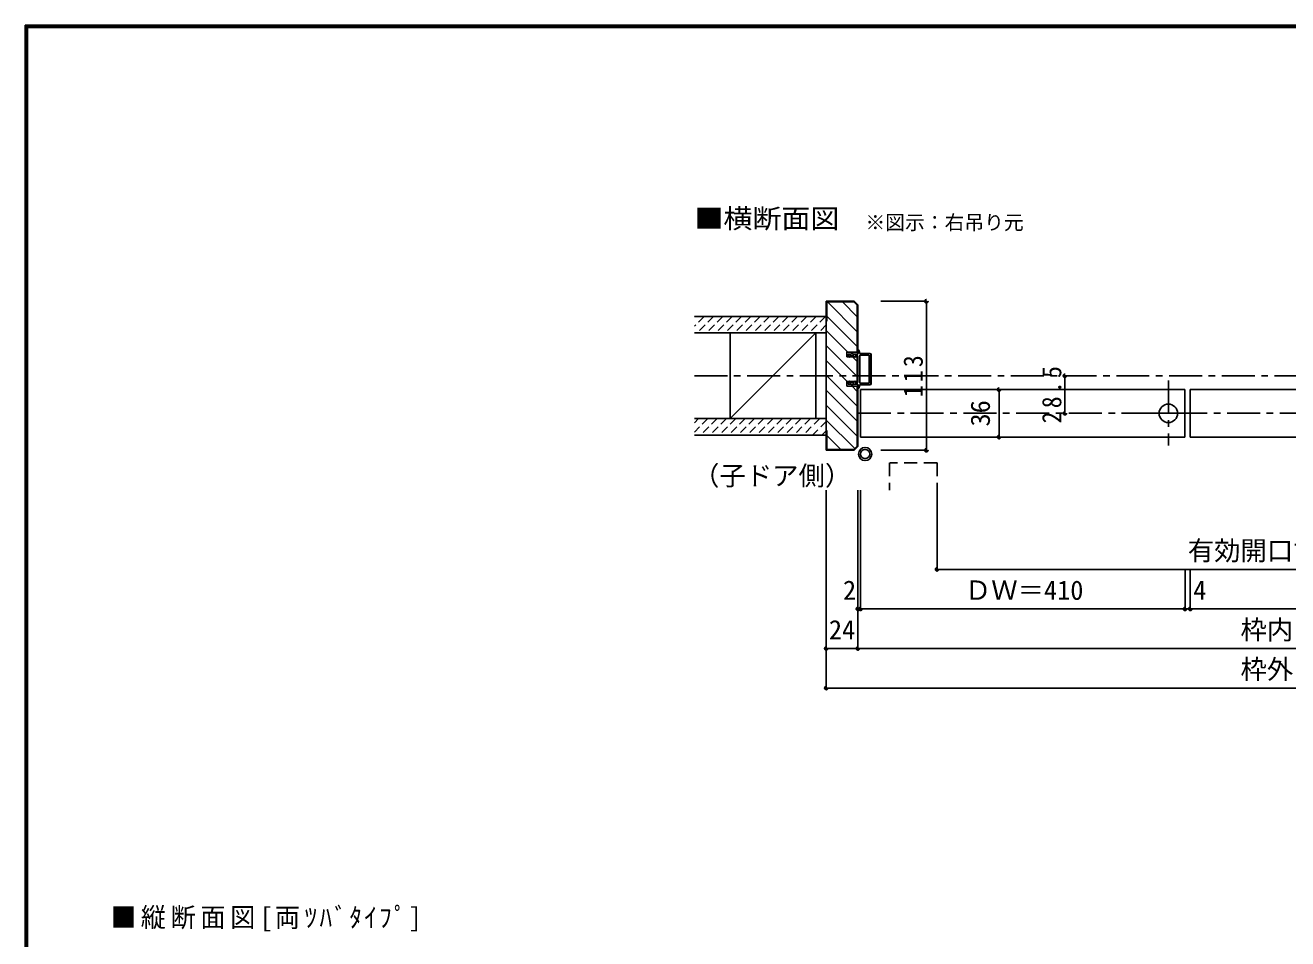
# Model space of a CAD drawing. Units: millimetres at full size, sheet at 1:5; details may follow other scales. Extents: x -973 to 977, y -718 to 696.
# Drawn here: x -973 to -16, y 3 to 696 of the extents above; entities that cross this region are included whole.
import ezdxf
from ezdxf.enums import TextEntityAlignment as Align

# ---------------------------------------------------------------- set-up
doc = ezdxf.new("R2010")
doc.units = ezdxf.units.MM
doc.header["$LTSCALE"] = 5
doc.header["$PDMODE"] = 32
doc.header["$PDSIZE"] = 2.5
for name, pattern in [('CHAIN1', [8, 5, -1, 1, -1]), ('DASHED1', [1.8, 1.2, -0.6]), ('DASHED2', [3, 2, -1])]:
    doc.linetypes.add(name, pattern=pattern)
for name, color, linetype in [('0-0_補助線', 7, 'Continuous'), ('0-1_通り芯', 4, 'CHAIN1'), ('0-2_柱', 3, 'Continuous'), ('0-3_仕上げ', 7, 'Continuous'), ('0-4_枠', 3, 'Continuous'), ('0-6_扉', 6, 'Continuous'), ('0-7_金物', 7, 'Continuous'), ('0-A_文字', 3, 'Continuous'), ('0-B_寸法', 4, 'DASHED1'), ('0-C_ハッチ', 4, 'Continuous'), ('F-1_枠', 6, 'Continuous')]:
    doc.layers.add(name, color=color, linetype=linetype)
doc.styles.add('ＭＳ ゴシック', font='')
doc.styles.get('ＭＳ ゴシック').set_extended_font_data('MS Gothic')

# ---------------------------------------------------------------- blocks, each defined once
blk = doc.blocks.new('01(1)')
at = {"layer": '0-0_補助線'}
for p, q in [((-14.5, 0.346), (-14.5, -0.449)), ((-14.3, 0.346), (-14.3, -0.449)), ((-12.045, -0.049), (-14.178, 0.444)), ((-12, 0.146), (-14.133, 0.639)), ((-11.475, 5.146), (-12.298, 4.504)), ((-12.175, 4.146), (-11.475, 4.146)), ((-12.045, -0.049), (-11.993, 0.145)), ((-11.475, 0.146), (-12, 0.146)), ((-11.475, 7.146), (-11.475, 5.146)), ((-11.475, 4.146), (-11.475, 0.146)), ((-10.68, 7.55), (-9.257, 6.508)), ((-9.375, 6.146), (-10.075, 6.146)), ((-10.075, 3.146), (-10.075, 6.146)), ((-10.075, 3.146), (-9.252, 2.504)), ((-9.375, 2.146), (-10.075, 2.146)), ((-10.075, 0.146), (-10.075, 2.146)), ((-10.075, 0.146), (10.075, 0.146)), ((10.075, 3.146), (9.252, 2.504)), ((10.68, 7.55), (9.257, 6.508)), ((9.375, 6.146), (10.075, 6.146)), ((9.375, 2.146), (10.075, 2.146)), ((10.075, 3.146), (10.075, 6.146)), ((10.075, 0.146), (10.075, 2.146)), ((11.475, 7.146), (11.475, 5.146)), ((11.475, 5.146), (12.298, 4.504)), ((12.175, 4.146), (11.475, 4.146)), ((11.475, 4.146), (11.475, 0.146)), ((11.475, 0.146), (12, 0.146)), ((12.045, -0.049), (11.993, 0.145)), ((12, 0.146), (14.133, 0.639)), ((12.045, -0.049), (14.178, 0.444)), ((14.3, 0.346), (14.3, -0.449)), ((14.5, 0.346), (14.5, -0.449)), ((-14.265, -0.741), (-12.235, -1.196)), ((-14.222, -0.546), (-12.191, -1.001)), ((-12, -1.488), (-12, -8.854)), ((-11.8, -1.488), (-11.8, -8.854)), ((-10.6, -1.554), (-10.6, -8.154)), ((-10.3, -1.254), (10.3, -1.254)), ((-10.3, -8.454), (10.3, -8.454)), ((10.6, -1.554), (10.6, -8.154)), ((11.8, -1.488), (11.8, -8.854)), ((12, -1.488), (12, -8.854)), ((14.222, -0.546), (12.191, -1.001)), ((14.265, -0.741), (12.235, -1.196)), ((-11, -9.654), (11, -9.654)), ((11, -9.854), (-11, -9.854))]:
    blk.add_line(p, q, dxfattribs=at)
for centre, radius, start, end in [((-14.2, 0.346), 0.3, 77.00048, 180), ((-14.2, 0.346), 0.1, 77.00048, 180), ((-12.175, 4.346), 0.2, 127.96957, 270), ((-10.975, 7.146), 0.5, 53.78053, 180), ((-9.375, 6.346), 0.2, 270, 53.78053), ((-9.375, 2.346), 0.2, 270, 52.03043), ((9.375, 6.346), 0.2, 126.21947, 270), ((9.375, 2.346), 0.2, 127.96957, 270), ((10.975, 7.146), 0.5, 0, 126.21947), ((12.175, 4.346), 0.2, 270, 52.03043), ((14.2, 0.346), 0.3, 0, 102.99952), ((14.2, 0.346), 0.1, 0, 102.99952), ((-14.2, -0.449), 0.3, 180, 257.3929), ((-14.2, -0.449), 0.1, 180, 257.3929), ((-12.3, -1.488), 0.3, 0, 76.0718), ((-12.3, -1.488), 0.5, 0, 76.0718), ((-11, -8.854), 1, 180, 270), ((-11, -8.854), 0.8, 180, 270), ((-10.3, -1.554), 0.3, 90, 180), ((-10.3, -8.154), 0.3, 180, 270), ((10.3, -1.554), 0.3, 0, 90), ((10.3, -8.154), 0.3, 270, 0), ((11, -8.854), 1, 270, 0), ((11, -8.854), 0.8, 270, 0), ((12.3, -1.488), 0.5, 103.9282, 180), ((12.3, -1.488), 0.3, 103.9282, 180), ((14.2, -0.449), 0.1, 282.6071, 0), ((14.2, -0.449), 0.3, 282.6071, 0)]:
    blk.add_arc(centre, radius, start, end, dxfattribs=at)

msp = doc.modelspace()

# ---------------------------------------------------------------- linework, layer by layer
at = {"layer": '0-1_通り芯'}
for p, q in [((-465.847, 430), (469.153, 430)), ((-341.847, 401.5), (345.153, 401.5))]:
    msp.add_line(p, q, dxfattribs=at)
at = {"layer": '0-1_通り芯', "color": 7}
for p, q in [((-106.384, 426.296), (-106.384, 377.063)), ((-126.919, 401.5), (-85.133, 401.5))]:
    msp.add_line(p, q, dxfattribs=at)
at = {"layer": '0-1_通り芯', "color": 7, "linetype": 'Continuous'}
msp.add_circle((-106.384, 401.5), 7, dxfattribs=at)
at = {"layer": '0-2_柱'}
for p, q in [((-438.847, 462.5), (-438.847, 397.5)), ((-373.847, 462.5), (-373.847, 397.5))]:
    msp.add_line(p, q, dxfattribs=at)
at = {"layer": '0-2_柱', "color": 7}
msp.add_line((-438.847, 397.5), (-373.847, 462.5), dxfattribs=at)
at = {"layer": '0-3_仕上げ', "color": 2}
for p, q in [((-465.847, 475), (-365.847, 475)), ((-465.847, 462.5), (-365.847, 462.5)), ((-465.847, 397.5), (-365.847, 397.5)), ((-465.847, 385), (-365.847, 385))]:
    msp.add_line(p, q, dxfattribs=at)
at = {"layer": '0-4_枠'}
for p, q in [((-365.847, 486.5), (-365.847, 373.5)), ((-344.675, 486.5), (-365.847, 486.5)), ((-365.347, 471.5), (-365.347, 486)), ((-344.883, 486), (-365.347, 486)), ((-344.883, 486), (-342.347, 483.464)), ((-344.675, 486.5), (-341.847, 483.672)), ((-342.347, 483.464), (-342.347, 448)), ((-341.847, 483.672), (-341.847, 448)), ((-365.347, 471.5), (-365.847, 471.5)), ((-341.847, 444.3), (-350.347, 444.3)), ((-342.347, 425.7), (-342.347, 444.3)), ((-341.847, 425.7), (-341.847, 444.3)), ((-350.347, 422), (-350.347, 425.7)), ((-341.847, 425.7), (-350.347, 425.7)), ((-341.847, 422), (-350.347, 422)), ((-342.347, 376.536), (-342.347, 422)), ((-341.847, 376.328), (-341.847, 422)), ((-365.347, 388.5), (-365.847, 388.5)), ((-365.347, 388.5), (-365.347, 374)), ((-344.675, 373.5), (-365.847, 373.5)), ((-344.882, 374), (-365.347, 374)), ((-344.882, 374), (-342.347, 376.536)), ((-344.675, 373.5), (-341.847, 376.328))]:
    msp.add_line(p, q, dxfattribs=at)
msp.add_lwpolyline([(-350.347, 444.3), (-350.347, 448), (-341.847, 448)], dxfattribs=at)
at = {"layer": '0-6_扉'}
for p, q in [((-339.847, 419.5), (-339.847, 383.5)), ((-339.847, 419.5), (-93.884, 419.5)), ((-93.884, 383.5), (-93.884, 419.5)), ((-89.884, 383.5), (-89.884, 419.5)), ((-89.884, 419.5), (116.635, 419.5)), ((-339.847, 383.5), (-93.884, 383.5)), ((-89.884, 383.5), (116.635, 383.5))]:
    msp.add_line(p, q, dxfattribs=at)
at = {"layer": '0-6_扉', "linetype": 'DASHED2'}
for p, q in [((-317.852, 363.881), (-317.852, 343.157)), ((-281.852, 363.881), (-317.699, 363.881)), ((-281.852, 363.881), (-281.852, 343.157))]:
    msp.add_line(p, q, dxfattribs=at)
at = {"layer": '0-7_金物'}
for radius in [5, 3.5]:
    msp.add_circle((-336.383, 370.63), radius, dxfattribs=at)
at = {"layer": '0-B_寸法', "linetype": 'Continuous'}
for p, q in [((-289.925, 486.5), (-324.447, 486.5)), ((-289.925, 373.5), (-289.925, 486.5)), ((-184.837, 401.5), (-184.837, 430)), ((-234.837, 419.5), (-234.837, 383.5)), ((-289.925, 373.5), (-324.447, 373.5)), ((-365.847, 193.157), (-365.847, 343.157)), ((-341.847, 223.157), (-341.847, 343.157)), ((-339.847, 253.157), (-339.847, 343.157)), ((-281.852, 283.157), (-281.852, 343.157)), ((-281.852, 283.157), (285.158, 283.157)), ((-93.731, 253.157), (-93.731, 283.157)), ((-89.731, 253.157), (-89.731, 283.157)), ((345.153, 253.157), (-341.847, 253.157)), ((369.153, 223.157), (-365.847, 223.157)), ((369.153, 193.157), (-365.847, 193.157))]:
    msp.add_line(p, q, dxfattribs=at)
at = {"layer": '0-B_寸法', "color": 7}
for p in [(-289.925, 486.5), (-184.837, 430), (-234.837, 419.5), (-184.837, 401.5), (-234.837, 383.5), (-289.925, 373.5), (-281.852, 283.157), (-341.847, 253.157), (-339.847, 253.157), (-93.731, 253.157), (-89.731, 253.157), (-365.847, 223.157), (-341.847, 223.157), (-365.847, 193.157)]:
    msp.add_point(p, dxfattribs=at)
at = {"layer": '0-C_ハッチ'}
for p, q in [((-342.347, 463.412), (-364.935, 486)), ((-353.622, 486), (-342.347, 474.725)), ((-365.347, 475.098), (-342.347, 452.098)), ((-365.847, 464.284), (-349.563, 448)), ((-365.847, 452.97), (-342.347, 429.47)), ((-365.847, 441.657), (-349.89, 425.7)), ((-345.863, 444.3), (-342.347, 440.784)), ((-365.847, 430.343), (-342.347, 406.843)), ((-346.19, 422), (-342.347, 418.157)), ((-365.847, 419.029), (-342.347, 395.529)), ((-365.847, 407.716), (-342.347, 384.216)), ((-365.847, 396.402), (-344.164, 374.719)), ((-365.347, 384.588), (-354.759, 374))]:
    msp.add_line(p, q, dxfattribs=at)
at = {"layer": '0-C_ハッチ', "linetype": 'DASHED1'}
for p, q in [((-465.449, 475), (-465.847, 474.602)), ((-458.378, 475), (-465.847, 467.531)), ((-451.307, 475), (-463.807, 462.5)), ((-444.236, 475), (-456.736, 462.5)), ((-437.165, 475), (-449.665, 462.5)), ((-430.094, 475), (-442.594, 462.5)), ((-423.023, 475), (-435.523, 462.5)), ((-415.952, 475), (-428.452, 462.5)), ((-408.881, 475), (-421.381, 462.5)), ((-401.81, 475), (-414.31, 462.5)), ((-394.739, 475), (-407.239, 462.5)), ((-387.668, 475), (-400.168, 462.5)), ((-380.596, 475), (-393.096, 462.5)), ((-373.525, 475), (-386.025, 462.5)), ((-366.454, 475), (-378.954, 462.5)), ((-365.847, 468.536), (-371.883, 462.5)), ((-462.741, 397.5), (-465.847, 394.394)), ((-455.67, 397.5), (-465.847, 387.323)), ((-448.599, 397.5), (-461.099, 385)), ((-441.528, 397.5), (-454.028, 385)), ((-434.457, 397.5), (-446.957, 385)), ((-427.386, 397.5), (-439.886, 385)), ((-420.315, 397.5), (-432.815, 385)), ((-413.244, 397.5), (-425.744, 385)), ((-406.173, 397.5), (-418.673, 385)), ((-399.101, 397.5), (-411.601, 385)), ((-392.03, 397.5), (-404.53, 385)), ((-384.959, 397.5), (-397.459, 385)), ((-377.888, 397.5), (-390.388, 385)), ((-370.817, 397.5), (-383.317, 385)), ((-365.847, 395.399), (-376.246, 385)), ((-365.847, 388.328), (-369.175, 385))]:
    msp.add_line(p, q, dxfattribs=at)
at = {"layer": 'F-1_枠'}
for p, q in [((-973.347, 695.833), (-973.347, -700.833)), ((-973.347, 695.833), (976.653, 695.833)), ((-973.347, 695), (976.653, 695)), ((-973.347, 694.167), (976.653, 694.167)), ((-972.514, 695.833), (-972.514, -700.833)), ((-971.68, 695.833), (-971.68, -700.833))]:
    msp.add_line(p, q, dxfattribs=at)

# ---------------------------------------------------------------- block references
at = {"layer": '0-7_金物', "rotation": 90}
msp.add_blockref('01(1)', (-341.701, 435), dxfattribs=at)

# ---------------------------------------------------------------- texts
at = {"layer": '0-A_文字', "color": 7, "style": 'ＭＳ ゴシック', "width": 1.1}
msp.add_text('■横断面図', height=14.66, dxfattribs=at).set_placement((-465.847, 537.5), align=Align.BOTTOM_LEFT)
at = {"layer": '0-A_文字', "color": 7, "style": 'ＭＳ ゴシック'}
for s, height, p in [('※図示：右吊り元', 11, (-336.122, 537.5)), ('（子ドア側）', 14.66, (-466.847, 342.5))]:
    msp.add_text(s, height=height, dxfattribs=at).set_placement(p, align=Align.BOTTOM_LEFT)
at = {"layer": '0-A_文字', "color": 7, "insert": (-908.333, 8.5), "char_height": 14.66, "attachment_point": 7, "style": 'ＭＳ ゴシック'}
msp.add_mtext('\\T1.19;\\W0.95;■縦断面図[両ﾂﾊﾞﾀｲﾌﾟ]', dxfattribs=at)
at = {"layer": '0-B_寸法', "color": 7, "style": 'ＭＳ ゴシック'}
msp.add_text('36', height=14.66, rotation=90, dxfattribs=at).set_placement((-237.337, 391.5), align=Align.BOTTOM_LEFT)
for s, p in [('有効開口寸法＝1,021', (-91.694, 285.657)), ('2', (-353.169, 255.657)), ('ＤＷ＝410', (-260.712, 255.657)), ('4', (-87.497, 255.657)), ('24', (-363.847, 225.657)), ('枠内＝1,141', (-51.694, 225.657)), ('枠外＝1,189', (-51.694, 195.657))]:
    msp.add_text(s, height=14.66, dxfattribs=at).set_placement(p, align=Align.BOTTOM_LEFT)
at = {"layer": '0-B_寸法', "color": 7, "char_height": 14.66, "attachment_point": 7, "rotation": 90, "style": 'ＭＳ ゴシック'}
for s, insert in [('\\T1.27;\\W0.9;113', (-292.425, 413.75)), ('\\T1.28;\\W0.9;28.5', (-187.337, 393.875))]:
    msp.add_mtext(s, dxfattribs=dict(at, insert=insert))

doc.saveas('drawing.dxf')
